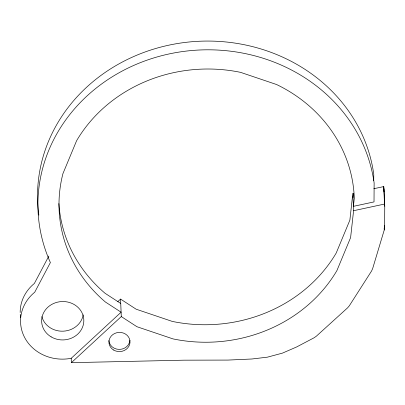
<?xml version="1.0" encoding="UTF-8"?>
<svg xmlns="http://www.w3.org/2000/svg" width="405" height="405" viewBox="0 0 405 405"><rect width="100%" height="100%" fill="white"/><g stroke="black" fill="none" stroke-linecap="round" stroke-linejoin="round"><path stroke-width="0.61" d="M373.729 180.574L373.764 174.282A168.804 153.606 -2.4 0 0 185.206 42.424A168.804 153.606 -2.4 0 0 38.855 215.111M383.996 191.894L383.753 186.583L373.866 188.71M71.209 358.298A42.201 38.399 -2.4 0 1 25.004 338.195A42.201 38.399 -2.4 0 1 34.729 292.207L50.392 262.572A168.804 153.606 -2.4 0 1 163.898 55.136A168.804 153.606 -2.4 0 1 374.134 183.025L374.017 201.908L353.403 206.337L354.294 198.298A147.703 134.404 -2.4 0 0 276.605 84.534L240.555 72.353A147.703 134.404 -2.4 0 0 76.601 140.727L62.932 173.639A147.703 134.404 -2.4 0 0 105.467 302.059L121.11 312.204L71.209 358.298L71.391 362.672L183.905 360.177L227.964 360.08L251.89 358.997L267.416 357.164L282.452 353.119L296.612 346.969L314.088 337.775L316.285 336.246L347.611 307.82L349.297 305.826L371.542 271.046L372.61 268.728L384.249 229.964L384.623 227.478L384.75 206.256L384.016 188.77M353.033 197.594L353.514 193.266M353.585 210.711L350.603 237.613L336.94 270.525A147.703 134.404 -2.4 0 1 172.986 338.894L136.936 326.714L121.292 316.573L120.558 299.087L136.202 309.228L172.252 321.408A147.703 134.404 -2.4 0 0 336.206 253.039L349.874 220.128L352.851 193.225L353.585 210.711L384.487 204.069L383.753 186.583M48.843 256.061L34.364 283.465A42.201 38.399 -2.4 0 0 20.174 312.508M117.789 301.649L120.558 299.087M71.391 362.672L121.292 316.573M120.746 303.461L105.103 293.316A147.703 134.404 -2.4 0 1 58.882 203.573M384.487 204.069L384.75 206.256M384.542 225.605L384.623 227.478M384.168 228.091L384.249 229.964M20.569 317.54A42.201 38.399 -2.4 0 1 20.24 314.401M83.207 314.857A21.101 19.202 -2.4 0 1 63.18 331.179A21.101 19.202 -2.4 0 1 41.852 316.604M129.914 340.301A10.55 9.598 -2.4 0 1 119.445 349.404A10.55 9.598 -2.4 0 1 108.864 340.565M51.116 336.849A21.101 19.202 -2.4 0 0 83.794 321.727A21.101 19.202 -2.4 0 0 53.293 303.628A21.101 19.202 -2.4 0 0 51.116 336.849M113.668 350.047A10.55 9.598 -2.4 0 0 130.005 342.483A10.55 9.598 -2.4 0 0 114.757 333.436A10.55 9.598 -2.4 0 0 113.668 350.047"/></g></svg>
